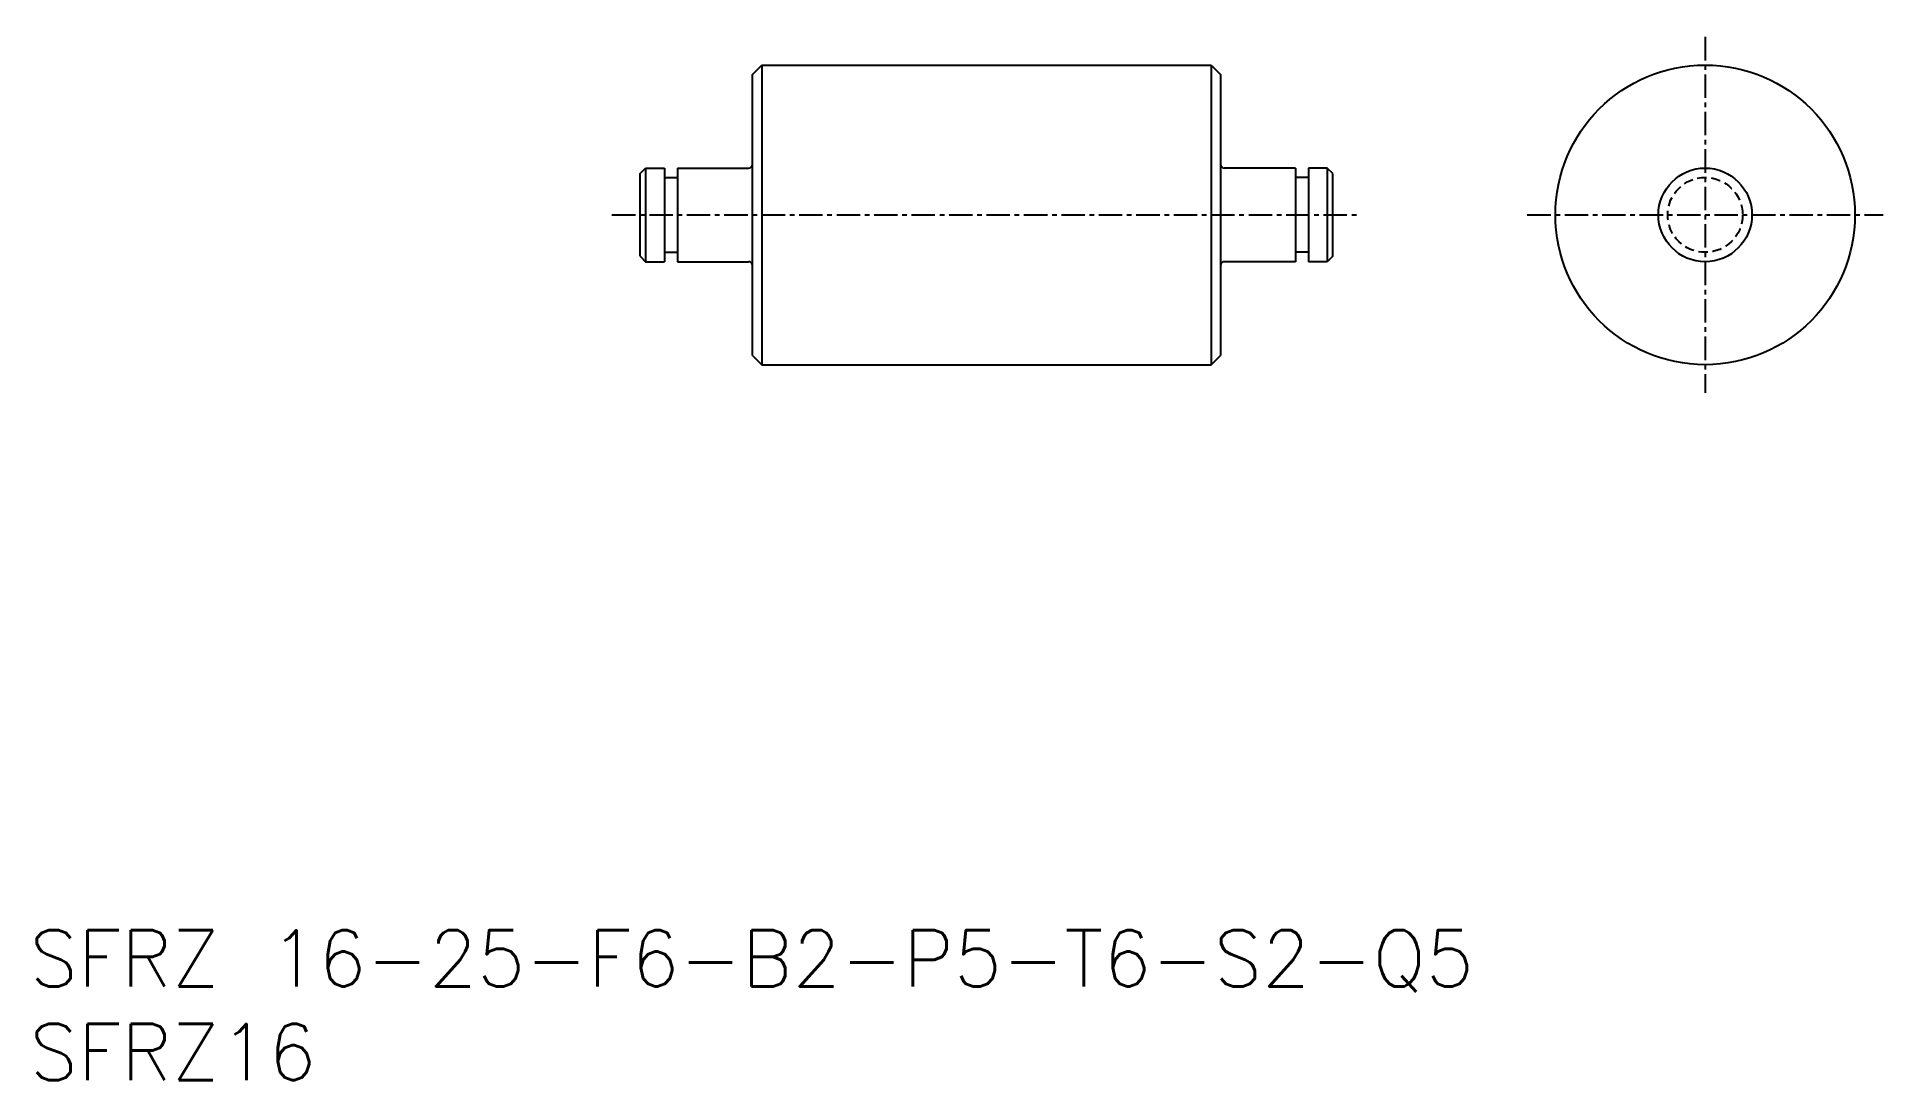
# Model space of a CAD drawing. Extents: x 45.2 to 143.7, y 37.3 to 93.
import ezdxf
from ezdxf.enums import TextEntityAlignment as Align

# ---------------------------------------------------------------- set-up
doc = ezdxf.new("R2010")
doc.units = 0
doc.linetypes.add('CENTER', pattern=[2, 1.25, -0.25, 0.25, -0.25])
doc.linetypes.add('DASHED', pattern=[0.75, 0.5, -0.25])
doc.layers.get('0').update_dxf_attribs({"linetype": 'CONTINUOUS'})
doc.layers.add('CENTER', color=1, linetype='CENTER')
doc.styles.get("Standard").update_dxf_attribs({"font": 'txt.shx', "bigfont": 'extfont.shx'})

msp = doc.modelspace()

# ---------------------------------------------------------------- linework, layer by layer
at = {"color": 7, "linetype": 'CONTINUOUS'}
for p, q in [((83.373, 90.989), (83.873, 91.489)), ((83.373, 75.989), (83.373, 90.989)), ((83.873, 91.489), (107.873, 91.489)), ((83.873, 91.489), (83.873, 75.489)), ((107.873, 91.489), (108.373, 90.989)), ((107.873, 91.489), (107.873, 75.489)), ((108.373, 90.989), (108.373, 75.989)), ((77.373, 85.689), (77.673, 85.989)), ((77.673, 85.989), (78.673, 85.989)), ((77.673, 85.989), (77.673, 80.989)), ((78.673, 85.989), (78.673, 80.989)), ((79.373, 85.989), (83.173, 85.989)), ((79.373, 85.989), (79.373, 80.989)), ((83.873, 86.489), (83.873, 86.489)), ((107.873, 86.489), (107.873, 86.489)), ((112.373, 85.989), (108.573, 85.989)), ((112.373, 85.989), (112.373, 80.989)), ((113.073, 85.989), (113.073, 80.989)), ((114.073, 85.989), (113.073, 85.989)), ((114.073, 85.989), (114.073, 80.989)), ((114.373, 85.689), (114.073, 85.989)), ((77.373, 81.289), (77.373, 85.689)), ((78.673, 85.489), (79.373, 85.489)), ((113.073, 85.489), (112.373, 85.489)), ((114.373, 81.289), (114.373, 85.689)), ((77.373, 81.289), (77.673, 80.989)), ((77.673, 80.989), (78.673, 80.989)), ((78.673, 81.489), (79.373, 81.489)), ((79.373, 80.989), (83.173, 80.989)), ((112.373, 80.989), (108.573, 80.989)), ((113.073, 81.489), (112.373, 81.489)), ((114.073, 80.989), (113.073, 80.989)), ((114.373, 81.289), (114.073, 80.989)), ((83.373, 75.989), (83.873, 75.489)), ((107.873, 75.489), (108.373, 75.989)), ((83.873, 75.489), (107.873, 75.489))]:
    msp.add_line(p, q, dxfattribs=at)
for p, q in [((83.873, 83.489), (83.873, 83.489)), ((107.873, 83.489), (107.873, 83.489))]:
    msp.add_line(p, q)
for radius in [8, 2.5]:
    msp.add_circle((134.249, 83.489), radius, dxfattribs=at)
at = {"color": 3, "linetype": 'DASHED'}
msp.add_circle((134.249, 83.489), 2, dxfattribs=at)
at = {"color": 7, "linetype": 'CONTINUOUS'}
for centre, start, end in [((83.173, 86.189), 270, 0), ((108.573, 86.189), 180, 270), ((83.173, 80.789), 0, 90), ((108.573, 80.789), 90, 180)]:
    msp.add_arc(centre, 0.2, start, end, dxfattribs=at)
at = {"layer": 'CENTER', "color": 1, "linetype": 'CENTER'}
for p, q in [((134.249, 92.989), (134.249, 73.989)), ((75.873, 83.489), (115.873, 83.489)), ((124.749, 83.489), (143.749, 83.489))]:
    msp.add_line(p, q, dxfattribs=at)

# ---------------------------------------------------------------- texts
at = {"color": 7, "linetype": 'CONTINUOUS'}
for s, p in [('SFRZ 16-25-F6-B2-P5-T6-S2-Q5', (44.782, 43.795)), ('SFRZ16', (44.782, 38.795))]:
    msp.add_text(s, height=3, dxfattribs=at).set_placement(p, align=Align.MIDDLE_LEFT)

doc.saveas('drawing.dxf')
